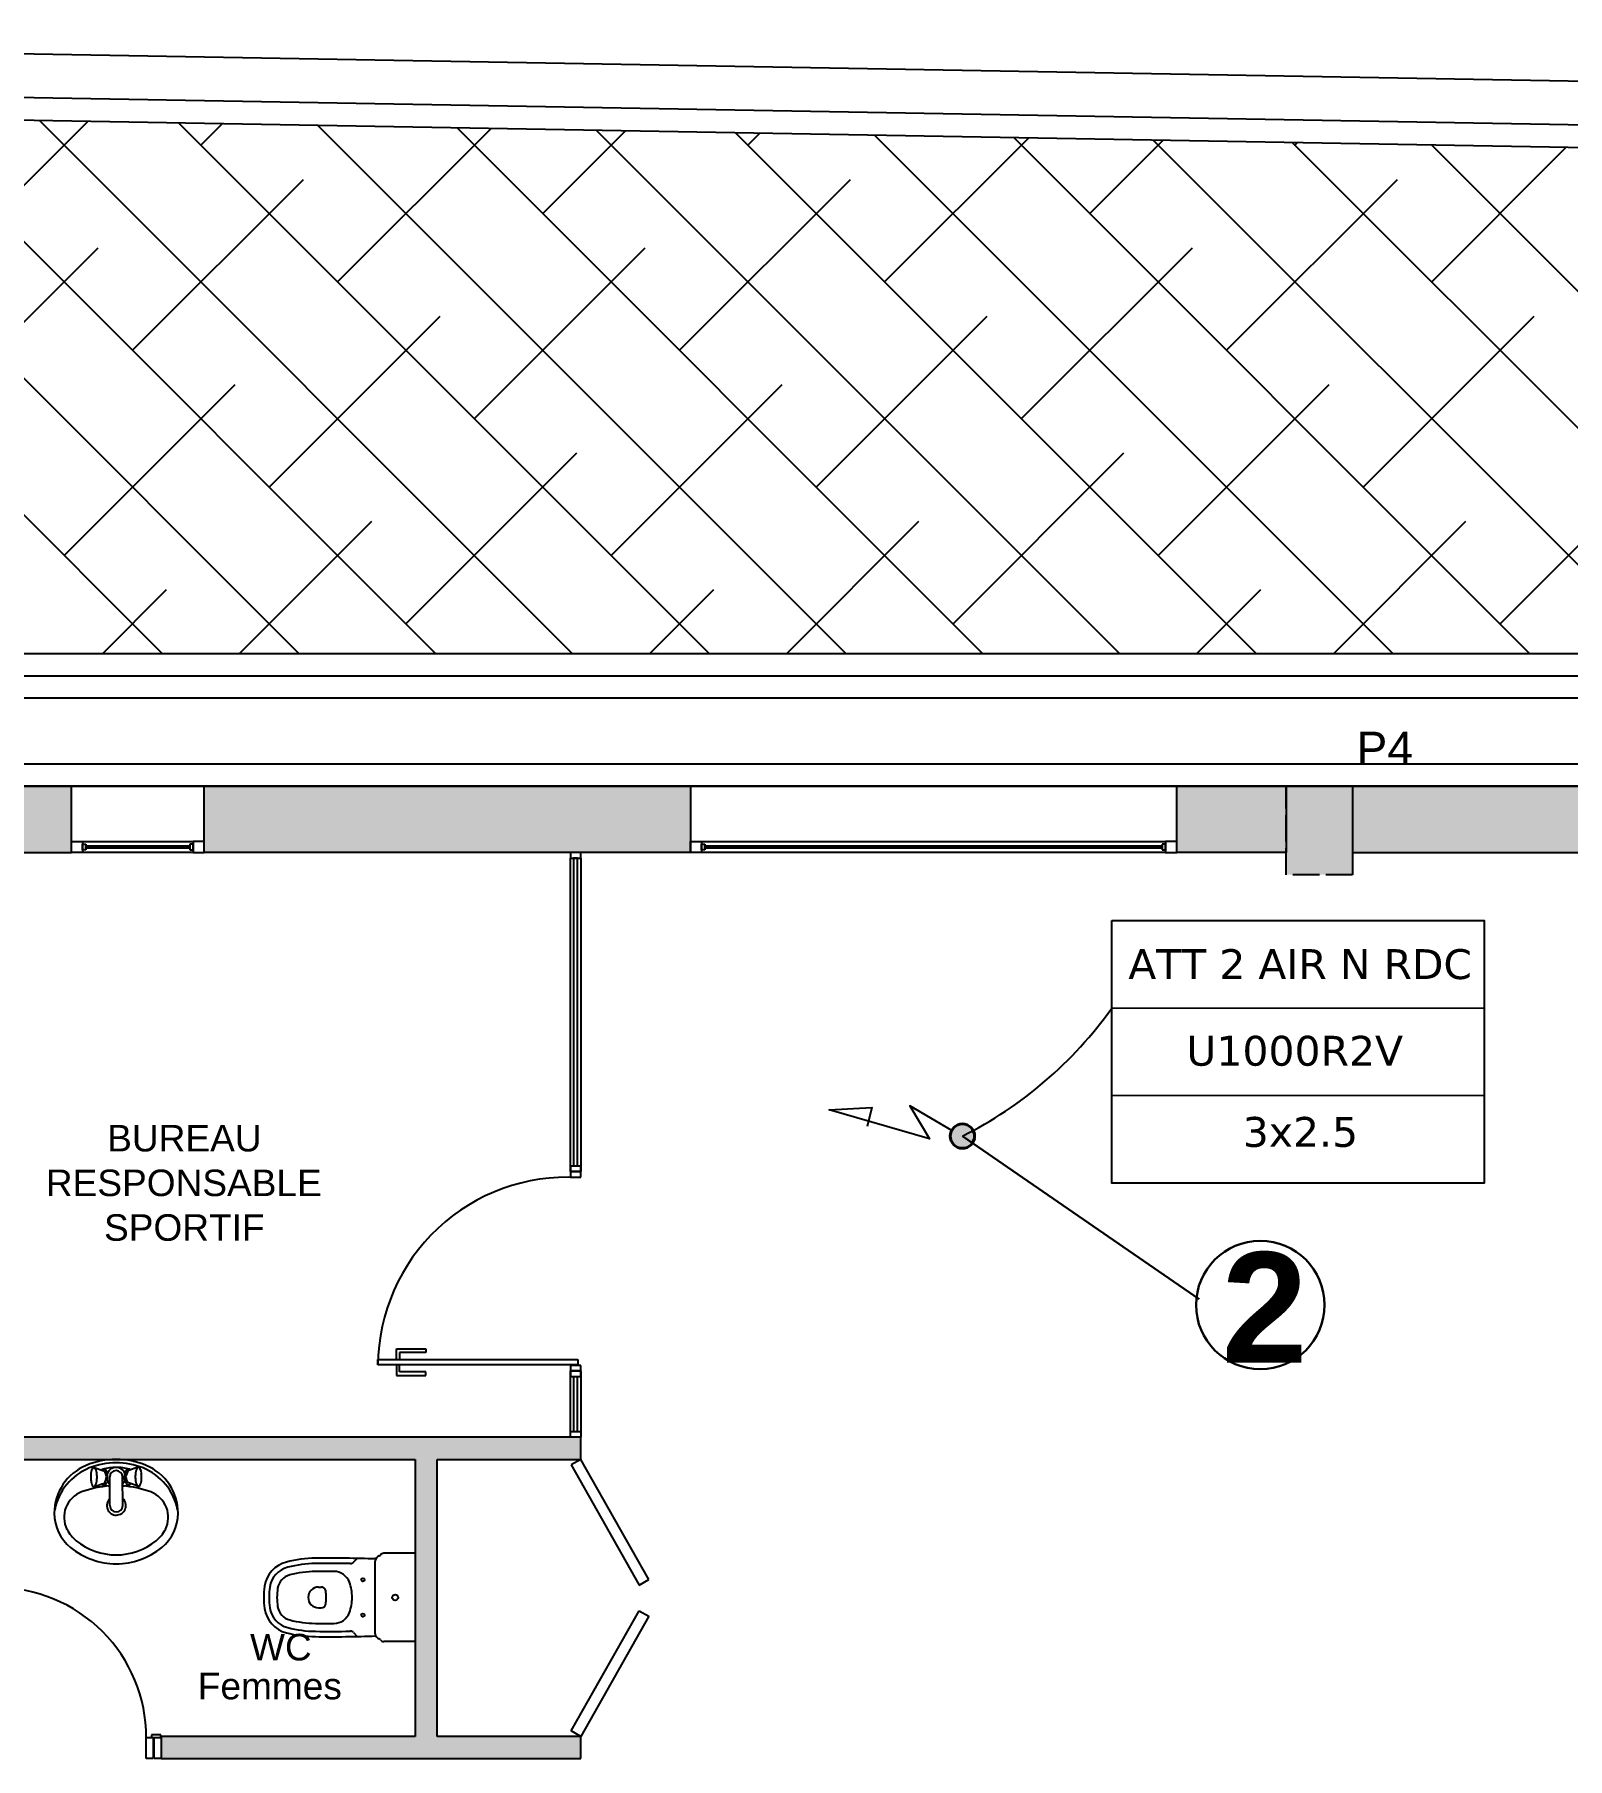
# Model space of a CAD drawing. Header units: millimetres. Extents: x 61345 to 69644, y 9491 to 29385.
# Drawn here: x 65835 to 66529, y 17962 to 18742 of the extents above; entities that cross this region are included whole.
import ezdxf
from ezdxf.enums import TextEntityAlignment as Align

# ---------------------------------------------------------------- set-up
doc = ezdxf.new("R2010")
doc.units = ezdxf.units.MM
for name, pattern in [('ACAD_ISO02W100', [15, 12, -3]), ('ACAD_ISO03W100', [30, 12, -18]), ('DASHED2', [0.375, 0.25, -0.125])]:
    doc.linetypes.add(name, pattern=pattern)
for name, color, linetype in [('ATT ELECTRIQUES', 3, 'Continuous'), ('FORCE', 3, 'Continuous'), ('Plan Archi', 8, 'Continuous')]:
    doc.layers.add(name, color=color, linetype=linetype)
doc.layers.add('G-ANNO-TEXT', color=231, linetype='Continuous', lineweight=9)
doc.layers.add('STRUCTURE POUTRES', color=5, linetype='ACAD_ISO03W100', lineweight=20)
doc.styles.add('ARIAL', font='arial.ttf')
doc.styles.add('Arial_I', font='ariali.ttf', dxfattribs={"height": 146.22545})
doc.styles.get("Standard").update_dxf_attribs({"font": 'arial.ttf'})
doc.styles.add('Verdana', font='verdana.ttf')

# ---------------------------------------------------------------- blocks, each defined once
blk = doc.blocks.new('alimentation electrique')
at = {"layer": 'FORCE', "lineweight": 50}
blk.add_hatch(color=1, dxfattribs=at).paths.add_polyline_path([(54.9, -36.5, 1), (41.3, -19.1, 1)])
at = {"color": 1, "linetype": 'ByBlock'}
blk.add_lwpolyline([(38.4, -22.6), (0.5, -0.3), (18.2, -30.1), (-72.5, -4), (-33.8, -1.9), (-38.2, -19.2)], dxfattribs=at)
at = {"layer": 'FORCE', "color": 1, "lineweight": 40}
blk.add_circle((48.1, -27.8), 11, dxfattribs=at)
blk = doc.blocks.new('ETIQ ECL')
at = {"color": 6, "linetype": 'ByBlock'}
blk.add_lwpolyline([(-28.09, 19.8), (28.09, 19.8), (28.09, -19.8), (-28.09, -19.8)], close=True, dxfattribs=at)
at = {"layer": 'STRUCTURE POUTRES', "color": 6, "linetype": 'ByBlock'}
for points in [[(-28.09, 19.8), (28.09, 19.8), (28.09, 6.6), (-28.09, 6.6)], [(-28.09, 6.6), (28.09, 6.6), (28.09, -6.6), (-28.09, -6.6)], [(-28.09, -6.6), (28.09, -6.6), (28.09, -19.8), (-28.09, -19.8)]]:
    blk.add_lwpolyline(points, close=True, dxfattribs=at)
at = {"layer": 'STRUCTURE POUTRES', "color": 6, "linetype": 'ByBlock', "style": 'Verdana'}
for tag, p in [('CIRCUIT', (0.33, 10.99)), ('CABLE', (-0.49, -2.08)), ('SECTION', (0.37, -14.32))]:
    blk.add_attdef(tag, text='', height=4.5, dxfattribs=at).set_placement(p, align=Align.CENTER)

msp = doc.modelspace()

# ---------------------------------------------------------------- hatches: boundary and pattern name
at = {"layer": 'Plan Archi'}
h = msp.add_hatch(color=256, dxfattribs=at)
h.dxf.hatch_style = 1
h.paths.add_polyline_path([(65799.19, 18402.3), (65799.19, 18372.3), (65852.01, 18372.3), (65852.01, 18402.3)])
h = msp.add_hatch(color=256, dxfattribs=at)
h.dxf.hatch_style = 1
h.paths.add_polyline_path([(65799.19, 18402.3), (65799.19, 18372.3), (65852.01, 18372.3), (65852.01, 18402.3)])
h = msp.add_hatch(color=256, dxfattribs=at)
h.dxf.hatch_style = 1
h.paths.add_polyline_path([(65912.01, 18372.3), (65912.01, 18402.3), (66132.01, 18402.3), (66132.01, 18372.3)])
h = msp.add_hatch(color=256, dxfattribs=at)
h.dxf.hatch_style = 1
h.paths.add_polyline_path([(66352.01, 18372.3), (66352.01, 18402.3), (66401.56, 18402.3), (66401.56, 18372.3)])
at = {"layer": 'Plan Archi', "linetype": 'ACAD_ISO02W100'}
msp.add_hatch(color=256, dxfattribs=at).paths.add_polyline_path([(66401.56, 18402.3), (66431.56, 18402.3), (66431.56, 18362.3), (66401.56, 18362.3)])
h = msp.add_hatch(color=256, dxfattribs=at)
h.dxf.hatch_style = 1
h.paths.add_polyline_path([(66401.56, 18402.3), (66431.56, 18402.3), (66431.56, 18362.3), (66401.56, 18362.3)])
at = {"layer": 'Plan Archi'}
h = msp.add_hatch(color=256, dxfattribs=at)
h.dxf.hatch_style = 1
h.paths.add_polyline_path([(66431.56, 18402.3), (66431.56, 18372.3), (67164.06, 18372.3), (67164.06, 18402.3)])
h = msp.add_hatch(color=256, dxfattribs=at)
h.dxf.hatch_style = 1
h.paths.add_polyline_path([(65892.55, 17962.41), (66082.46, 17962.41), (66082.46, 17972.41), (66017.46, 17972.41), (66017.46, 18097.77), (66082.46, 18097.77), (66082.46, 18107.77), (65799.19, 18107.77), (65799.19, 18097.77), (66007.46, 18097.77), (66007.46, 17972.41), (65892.55, 17972.41)])

# ---------------------------------------------------------------- linework, layer by layer
at = {"color": 5, "lineweight": 30}
msp.add_lwpolyline([(66362.24, 18170.23), (66255.07, 18244.01)], dxfattribs=at)
msp.add_circle((66389.83, 18167.61), 29.04, dxfattribs=at)
at = {"layer": 'ATT ELECTRIQUES', "color": 6, "linetype": 'ByBlock'}
msp.add_arc((66173.21, 18407.78), 183.09, 296.55948, 324.68501, dxfattribs=at)
at = {"layer": 'Plan Archi', "color": 0}
for p, q in [((65338.47, 18742.46), (67854.06, 18698.28)), ((67834.31, 18678.62), (65318.91, 18722.8))]:
    msp.add_line(p, q, dxfattribs=at)
at = {"layer": 'Plan Archi'}
for p, q in [((65309.12, 18712.97), (67824.43, 18668.79)), ((65648.41, 18707.01), (65893.12, 18462.3)), ((65711.38, 18705.91), (65955, 18462.3)), ((65774.36, 18704.8), (66016.87, 18462.3)), ((65817.71, 18661.45), (65859.57, 18703.31)), ((65837.34, 18703.7), (66078.74, 18462.3)), ((65900.32, 18702.59), (66140.61, 18462.3)), ((65910.52, 18692.39), (65920.37, 18702.24)), ((65963.3, 18701.48), (66202.48, 18462.3)), ((65972.39, 18630.51), (66041.98, 18700.1)), ((66026.28, 18700.38), (66264.36, 18462.3)), ((66065.2, 18661.45), (66102.78, 18699.03)), ((66089.25, 18699.27), (66326.23, 18462.3)), ((66152.23, 18698.16), (66388.1, 18462.3)), ((66158.01, 18692.39), (66163.59, 18697.96)), ((66215.21, 18697.06), (66449.97, 18462.3)), ((66219.88, 18630.51), (66285.2, 18695.83)), ((66278.19, 18695.95), (66511.84, 18462.3)), ((66312.69, 18661.45), (66346, 18694.76)), ((66341.17, 18694.85), (66573.71, 18462.3)), ((66404.14, 18693.74), (66635.59, 18462.3)), ((66405.5, 18692.39), (66406.8, 18693.69)), ((66467.12, 18692.63), (66697.46, 18462.3)), ((66467.37, 18630.51), (66528.41, 18691.56)), ((65879.59, 18599.58), (65956.93, 18676.92)), ((66127.07, 18599.58), (66204.41, 18676.92)), ((66374.56, 18599.58), (66451.9, 18676.92)), ((65786.78, 18568.64), (65864.12, 18645.98)), ((66034.27, 18568.64), (66111.61, 18645.98)), ((66281.75, 18568.64), (66359.09, 18645.98)), ((65941.46, 18537.71), (66018.8, 18615.05)), ((66188.95, 18537.71), (66266.28, 18615.05)), ((66436.43, 18537.71), (66513.77, 18615.05)), ((65848.65, 18506.77), (65925.99, 18584.11)), ((66096.14, 18506.77), (66173.48, 18584.11)), ((66343.62, 18506.77), (66420.96, 18584.11)), ((66003.33, 18475.83), (66080.67, 18553.17)), ((66250.82, 18475.83), (66328.16, 18553.17)), ((66498.3, 18475.83), (66575.64, 18553.17)), ((65927.92, 18462.3), (65987.86, 18522.24)), ((66175.41, 18462.3), (66235.35, 18522.24)), ((66422.89, 18462.3), (66482.84, 18522.24)), ((65866.05, 18462.3), (65895.05, 18491.3)), ((66113.53, 18462.3), (66142.54, 18491.3)), ((66361.02, 18462.3), (66390.03, 18491.3)), ((67640.08, 18462.3), (65174.18, 18462.3)), ((65174.18, 18452.3), (67630.08, 18452.3)), ((65184.18, 18442.3), (67620.08, 18442.3)), ((67590.08, 18412.3), (65184.18, 18412.3)), ((67580.08, 18402.3), (65174.18, 18402.3)), ((65852.01, 18402.3), (65799.19, 18402.3)), ((65852.01, 18372.3), (65852.01, 18402.3)), ((65912.01, 18402.3), (65852.01, 18402.3)), ((65912.01, 18372.3), (65912.01, 18402.3)), ((65912.01, 18402.3), (66132.01, 18402.3)), ((66132.01, 18402.3), (66132.01, 18372.3)), ((66352.01, 18402.3), (66132.01, 18402.3)), ((66352.01, 18372.3), (66352.01, 18402.3)), ((66352.01, 18402.3), (66401.56, 18402.3)), ((66401.56, 18402.3), (66401.56, 18372.3)), ((66431.56, 18402.3), (66431.56, 18372.3)), ((67164.06, 18402.3), (66431.56, 18402.3)), ((65799.19, 18372.3), (65852.01, 18372.3)), ((65852.01, 18377.3), (65857.01, 18377.3)), ((65852.01, 18372.3), (65852.01, 18377.3)), ((65857.01, 18372.3), (65852.01, 18372.3)), ((65857.01, 18377.3), (65907.01, 18377.3)), ((65857.01, 18377.3), (65857.01, 18372.3)), ((65857.01, 18376.05), (65858.51, 18376.05)), ((65857.01, 18373.55), (65857.01, 18376.05)), ((65858.51, 18373.55), (65857.01, 18373.55)), ((65907.01, 18372.3), (65857.01, 18372.3)), ((65858.51, 18376.05), (65858.51, 18373.55)), ((65858.51, 18374.3), (65858.51, 18375.3)), ((65858.51, 18375.3), (65905.51, 18375.3)), ((65905.51, 18374.3), (65858.51, 18374.3)), ((65907.01, 18376.05), (65905.51, 18376.05)), ((65905.51, 18376.05), (65905.51, 18373.55)), ((65905.51, 18375.3), (65905.51, 18374.3)), ((65905.51, 18373.55), (65907.01, 18373.55)), ((65912.01, 18377.3), (65907.01, 18377.3)), ((65907.01, 18377.3), (65907.01, 18372.3)), ((65907.01, 18373.55), (65907.01, 18376.05)), ((65907.01, 18372.3), (65912.01, 18372.3)), ((65912.01, 18372.3), (65912.01, 18377.3)), ((66132.01, 18372.3), (65912.01, 18372.3)), ((66082.46, 18372.3), (66077.7, 18372.3)), ((66077.7, 18372.3), (66077.7, 18369.77)), ((66082.46, 18369.77), (66082.46, 18372.3)), ((66132.01, 18377.3), (66137.01, 18377.3)), ((66132.01, 18372.3), (66132.01, 18377.3)), ((66137.01, 18372.3), (66132.01, 18372.3)), ((66137.01, 18377.3), (66347.01, 18377.3)), ((66137.01, 18377.3), (66137.01, 18372.3)), ((66137.01, 18376.05), (66138.51, 18376.05)), ((66137.01, 18373.55), (66137.01, 18376.05)), ((66138.51, 18373.55), (66137.01, 18373.55)), ((66347.01, 18372.3), (66137.01, 18372.3)), ((66138.51, 18376.05), (66138.51, 18373.55)), ((66138.51, 18374.3), (66138.51, 18375.3)), ((66138.51, 18375.3), (66345.51, 18375.3)), ((66345.51, 18374.3), (66138.51, 18374.3)), ((66347.01, 18376.05), (66345.51, 18376.05)), ((66345.51, 18376.05), (66345.51, 18373.55)), ((66345.51, 18375.3), (66345.51, 18374.3)), ((66345.51, 18373.55), (66347.01, 18373.55)), ((66352.01, 18377.3), (66347.01, 18377.3)), ((66347.01, 18377.3), (66347.01, 18372.3)), ((66347.01, 18373.55), (66347.01, 18376.05)), ((66347.01, 18372.3), (66352.01, 18372.3)), ((66352.01, 18372.3), (66352.01, 18377.3)), ((66401.56, 18372.3), (66352.01, 18372.3)), ((66431.56, 18372.3), (67164.06, 18372.3)), ((66077.7, 18227.95), (66077.7, 18369.77)), ((66077.7, 18369.77), (66082.46, 18369.77)), ((66080.97, 18369.77), (66079.18, 18369.77)), ((66079.18, 18369.77), (66079.18, 18230.48)), ((66080.97, 18230.48), (66080.97, 18369.77)), ((66082.46, 18369.77), (66082.46, 18227.95)), ((66082.46, 18230.48), (66077.7, 18230.48)), ((66077.7, 18230.48), (66077.7, 18227.95)), ((66082.46, 18227.95), (66082.46, 18230.48)), ((66077.7, 18227.95), (66082.46, 18227.95)), ((66082.46, 18227.95), (66077.7, 18227.95)), ((66077.7, 18227.95), (66077.7, 18225.42)), ((66077.7, 18225.42), (66082.46, 18225.42)), ((66082.46, 18225.42), (66082.46, 18227.95)), ((65999, 18147.81), (66012.36, 18147.81)), ((65999, 18143.09), (65999, 18147.81)), ((66012.36, 18146.1), (66000.41, 18146.1)), ((66000.41, 18146.1), (66000.41, 18142.99)), ((66012.36, 18147.81), (66012.36, 18146.1)), ((65990.65, 18142.89), (66081.1, 18142.89)), ((65990.65, 18140.6), (65990.65, 18142.89)), ((65990.65, 18142.89), (65990.65, 18140.6)), ((66081.1, 18140.6), (65990.65, 18140.6)), ((65999, 18140.4), (65999, 18135.67)), ((66000.41, 18137.38), (66000.41, 18140.5)), ((66012.36, 18137.38), (66000.41, 18137.38)), ((66012.36, 18135.67), (66012.36, 18137.38)), ((66082.46, 18140.3), (66077.7, 18140.3)), ((66077.7, 18140.3), (66077.7, 18137.77)), ((66077.7, 18107.77), (66077.7, 18137.77)), ((66077.7, 18137.77), (66082.46, 18137.77)), ((66082.46, 18137.77), (66077.7, 18137.77)), ((66077.7, 18137.77), (66077.7, 18135.25)), ((66081.1, 18142.89), (66081.1, 18140.6)), ((66082.46, 18137.77), (66082.46, 18140.3)), ((66082.46, 18137.77), (66082.46, 18107.77)), ((66082.46, 18135.25), (66082.46, 18137.77)), ((65999, 18135.67), (66012.36, 18135.67)), ((66077.7, 18135.25), (66082.46, 18135.25)), ((66079.18, 18135.25), (66079.18, 18110.3)), ((66080.97, 18110.3), (66080.97, 18135.25)), ((66082.46, 18107.77), (65799.19, 18107.77)), ((66077.7, 18107.77), (66077.7, 18110.3)), ((66077.7, 18110.3), (66082.46, 18110.3)), ((66082.46, 18107.77), (66077.7, 18107.77)), ((66079.18, 18110.3), (66080.97, 18110.3)), ((66082.46, 18110.3), (66082.46, 18107.77)), ((66082.46, 18097.77), (66082.46, 18107.77)), ((65799.19, 18097.77), (66007.46, 18097.77)), ((66007.46, 18097.77), (66007.46, 17972.41)), ((66017.46, 17972.41), (66017.46, 18097.77)), ((66017.46, 18097.77), (66082.46, 18097.77)), ((66082.46, 18097.77), (66078.1, 18095.32)), ((66113.16, 18043.37), (66082.46, 18097.77)), ((66078.1, 18095.32), (66108.81, 18040.91)), ((65979.56, 18051.19), (65981.31, 18052.94)), ((65989.46, 18018.9), (65989.46, 18051.7)), ((66007.46, 18055.3), (65993.36, 18055.3)), ((66007.46, 18055.3), (66007.46, 18015.3)), ((66108.81, 18040.91), (66113.16, 18043.37)), ((65963.76, 18040), (65965.03, 18040)), ((65963.76, 18030.6), (65965.03, 18030.6)), ((66078.1, 17974.87), (66108.81, 18029.28)), ((66108.81, 18029.28), (66113.16, 18026.82)), ((65979.56, 18019.41), (65981.31, 18017.66)), ((66113.16, 18026.82), (66082.46, 17972.41)), ((66007.46, 18015.3), (65993.36, 18015.3)), ((65892.4, 17973.14), (65888.23, 17973.14)), ((65888.23, 17973.14), (65888.23, 17971.95)), ((65892.4, 17971.95), (65892.4, 17973.14)), ((66007.46, 17972.41), (65892.55, 17972.41)), ((65892.55, 17972.41), (65892.55, 17962.41)), ((66082.46, 17972.41), (66017.46, 17972.41)), ((66082.46, 17972.41), (66078.1, 17974.87)), ((66082.46, 17962.41), (66082.46, 17972.41)), ((65885.84, 17962.41), (65885.84, 17971.95)), ((65885.84, 17971.95), (65888.97, 17971.95)), ((65888.23, 17971.95), (65892.4, 17971.95)), ((65888.97, 17971.95), (65888.97, 17962.41)), ((65889.42, 17962.41), (65889.42, 17971.95)), ((65889.42, 17971.95), (65892.55, 17971.95)), ((65892.55, 17971.95), (65892.55, 17962.41)), ((65888.97, 17962.41), (65885.84, 17962.41)), ((65892.55, 17962.41), (65889.42, 17962.41)), ((65892.55, 17962.41), (66082.46, 17962.41))]:
    msp.add_line(p, q, dxfattribs=at)
at = {"layer": 'Plan Archi', "linetype": 'DASHED2'}
msp.add_line((65164.18, 18402.3), (67580.08, 18402.3), dxfattribs=at)
at = {"layer": 'Plan Archi', "linetype": 'ACAD_ISO02W100'}
for p, q in [((66401.56, 18402.3), (66431.56, 18402.3)), ((66401.56, 18362.3), (66401.56, 18402.3)), ((66431.56, 18402.3), (66431.56, 18362.3)), ((66431.56, 18362.3), (66401.56, 18362.3))]:
    msp.add_line(p, q, dxfattribs=at)
at = {"layer": 'Plan Archi', "linetype": 'Continuous'}
for p, q in [((65862.33, 18094.06), (65866.68, 18092.54)), ((65868.29, 18088.03), (65868.27, 18091.56)), ((65869.42, 18076.84), (65869.34, 18089.8)), ((65875.18, 18076.87), (65875.1, 18089.83)), ((65876.17, 18088.07), (65876.15, 18091.6)), ((65882.06, 18094.18), (65877.89, 18092.66)), ((65862.39, 18085.45), (65866.72, 18087.03)), ((65882.11, 18085.57), (65877.75, 18087.1))]:
    msp.add_line(p, q, dxfattribs=at)
at = {"layer": 'Plan Archi'}
for centre, radius in [((65983.86, 18043.3), 0.75), ((65998.46, 18035.3), 1.35), ((65998.46, 18035.3), 1.35), ((65983.86, 18027.3), 0.75)]:
    msp.add_circle(centre, radius, dxfattribs=at)
for centre, radius, start, end in [((66076.34, 18139.73), 85.7, 86.81694, 179.42073), ((65872.22, 18062.62), 35.15, 90, 112.71441), ((65872.22, 18062.62), 35.15, 67.28559, 90), ((65867.72, 18073.37), 23.5, 112.71441, 180), ((65869.8, 18070.01), 25.8, 112.17926, 169.00325), ((65872.22, 18062.62), 33.55, 90, 111.25325), ((65863.85, 18089.77), 3.96, 316.34531, 44.34721), ((65872.22, 18062.62), 33.55, 68.74675, 90), ((65880.49, 18089.82), 4.68, 132.34434, 224.78973), ((65880.49, 18089.82), 3.85, 132.34434, 224.78973), ((65874.65, 18070.01), 25.8, 10.99675, 67.82074), ((65876.72, 18073.37), 23.5, 0, 67.28559), ((65860.79, 18071.62), 12.15, 110.35846, 207.06899), ((65872.22, 18040.82), 45, 93.64031, 110.35846), ((65872.22, 18040.82), 45, 69.64154, 86.29908), ((65883.65, 18071.62), 12.15, 332.93101, 69.64154), ((65864.22, 18073.37), 20, 180, 230.91709), ((65864.22, 18073.37), 16, 207.069, 230.91709), ((65880.22, 18073.37), 16, 309.08291, 332.931), ((65880.22, 18073.37), 20, 309.08291, 0), ((65872.22, 18083.22), 28.69, 230.91709, 270), ((65872.22, 18083.22), 28.69, 270, 309.08291), ((65872.22, 18083.22), 32.69, 230.91709, 270), ((65872.22, 18083.22), 32.69, 270, 309.08291), ((65952.59, 18038.3), 13.4, 104.53948, 171.18382), ((65963.03, 17998.04), 55, 90.70946, 104.53949), ((65963.03, 17998.04), 52.6, 90.70946, 104.53949), ((65969.16, 17503.07), 550, 87.86383, 90.70946), ((65969.16, 17503.07), 547.6, 89.06363, 90.70946), ((65978.14, 18052.6), 2, 269.06363, 315), ((65991.96, 18051.7), 2.5, 106.21522, 180), ((65990.98, 18055.06), 1, 286.21522, 325.06276), ((65993.36, 18053.4), 1.9, 90, 145.06276), ((65952.59, 18038.3), 11, 104.53948, 171.18382), ((65952.59, 18038.3), 7.4, 104.53948, 171.18382), ((65963.03, 17998.04), 49, 90.70946, 104.53949), ((65969.16, 17503.07), 544, 89.8352, 90.70946), ((65970.7, 18039.57), 7.5, 19.98399, 89.8352), ((65818.13, 17971.98), 67.71, 359.97071, 90.07074), ((65971.96, 18035.3), 33, 171.18382, 180), ((65971.96, 18035.3), 33, 180, 188.81618), ((65971.96, 18035.3), 30.6, 171.18382, 180), ((65971.96, 18035.3), 30.6, 180, 188.81618), ((65971.96, 18035.3), 27, 171.18382, 180), ((65971.96, 18035.3), 27, 180, 188.81618), ((65963.76, 18035.3), 4.7, 90, 180), ((65963.76, 18035.3), 4.7, 180, 270), ((65965.03, 18038), 2, 9.71515, 90), ((65949.26, 18035.3), 18, 0, 9.71515), ((65949.26, 18035.3), 18, 350.28485, 0), ((65958.96, 18035.3), 20, 0, 19.98399), ((65958.96, 18035.3), 20, 340.01601, 0), ((65952.59, 18032.29), 13.4, 188.81618, 255.46052), ((65952.59, 18032.29), 11, 188.81618, 255.46052), ((65952.59, 18032.29), 7.4, 188.81618, 255.46052), ((65965.03, 18032.6), 2, 270, 350.28485), ((65970.7, 18031.03), 7.5, 270.1648, 340.01601), ((65963.03, 18072.56), 55, 255.46051, 269.29054), ((65963.03, 18072.56), 52.6, 255.46051, 269.29054), ((65963.03, 18072.56), 49, 255.46051, 269.29054), ((65969.16, 18567.52), 547.6, 269.29054, 270.93637), ((65969.16, 18567.52), 544, 269.29054, 270.1648), ((65978.14, 18018), 2, 45, 90.93637), ((65969.16, 18567.52), 550, 269.29054, 272.13617), ((65991.96, 18018.9), 2.5, 180, 253.78478), ((65990.98, 18015.54), 1, 34.93724, 73.78478), ((65993.36, 18017.2), 1.9, 214.93724, 270)]:
    msp.add_arc(centre, radius, start, end, dxfattribs=at)
at = {"layer": 'Plan Archi', "linetype": 'Continuous'}
for centre, radius, start, end in [((65873.36, 18089.88), 12.65, 172.46146, 180.42286), ((65873.33, 18089.76), 12.62, 180.25884, 188.2419), ((65867.88, 18090.61), 7.13, 161.91491, 172.44359), ((65864.31, 18091.77), 3.37, 141.50707, 161.85205), ((65862.12, 18093.52), 0.568, 90.32168, 141.72448), ((65862.18, 18093.63), 0.456, 39.25401, 98.58427), ((65859.82, 18091.71), 3.51, 18.6937, 39.14804), ((65856.39, 18090.54), 7.13, 8.24894, 18.77761), ((65850.39, 18089.69), 13.18, 0.50827, 8.15131), ((65850.43, 18089.68), 13.14, 352.53017, 0.1953), ((65866.45, 18091.84), 1.44, 92.04331, 129.97163), ((65872.74, 18069.76), 24.4, 91.32719, 105.66128), ((65866.51, 18091.99), 1.29, 50.60961, 94.72011), ((65865.63, 18090.9), 2.69, 26.6619, 51.00341), ((65900.39, 18100.02), 33.22, 193.75092, 194.7696), ((65872.22, 18089.82), 4.32, 90.33326, 156.2947), ((65872.22, 18089.81), 2.88, 90.36882, 180.29943), ((65872.22, 18089.82), 4.32, 24.39783, 90.35926), ((65872.22, 18089.81), 2.88, 0.3931, 90.32371), ((65871.94, 18069.75), 24.4, 75.03125, 89.36533), ((65900.39, 18100.02), 25.66, 198.13955, 199.16053), ((65878.79, 18090.98), 2.69, 129.68912, 154.03063), ((65877.91, 18092.06), 1.29, 85.97241, 130.08292), ((65877.96, 18091.91), 1.44, 50.72089, 88.64922), ((65900.39, 18100.02), 22.62, 198.02156, 198.03416), ((65894.05, 18089.96), 13.18, 172.54122, 180.18426), ((65894.01, 18089.94), 13.14, 180.49722, 188.16235), ((65888.04, 18090.73), 7.13, 161.91491, 172.44359), ((65884.6, 18091.86), 3.51, 141.54449, 161.99883), ((65882.21, 18093.76), 0.456, 82.10826, 141.43851), ((65882.28, 18093.64), 0.568, 38.96805, 90.37084), ((65880.11, 18091.87), 3.37, 18.84048, 39.18546), ((65876.55, 18090.66), 7.13, 8.24894, 18.77761), ((65871.08, 18089.87), 12.65, 0.26966, 8.23107), ((65871.11, 18089.75), 12.62, 352.45063, 0.43369), ((65867.87, 18088.97), 7.11, 188.21726, 198.78495), ((65864.33, 18087.77), 3.37, 198.84048, 219.18546), ((65862.16, 18086), 0.568, 218.96805, 270.37084), ((65862.23, 18085.88), 0.456, 262.10826, 321.43851), ((65859.81, 18087.79), 3.54, 321.65106, 341.89225), ((65856.42, 18088.9), 7.11, 341.90758, 352.47527), ((65907.43, 18102.58), 46.64, 201.06244, 201.07035), ((65866.27, 18088.1), 1.78, 230.64579, 268.86451), ((65872.52, 18109.81), 24.32, 255.02416, 262.55005), ((65866.54, 18087.56), 1.28, 265.76294, 310.15474), ((65865.63, 18088.67), 2.71, 309.81337, 333.9831), ((65900.39, 18100.02), 34.27, 200.48998, 201.2149), ((65872.19, 18089.79), 4.28, 204.3058, 228.73667), ((65872.25, 18089.79), 4.28, 311.95586, 336.38673), ((65871.65, 18110.12), 24.64, 278.11332, 285.632), ((65877.99, 18087.78), 1.43, 271.82802, 310.04674), ((65888.03, 18089.09), 7.11, 188.21726, 198.78495), ((65884.66, 18087.94), 3.54, 198.80027, 219.04146), ((65882.26, 18086), 0.456, 219.25401, 278.58427), ((65882.32, 18086.12), 0.568, 270.32168, 321.72448), ((65880.13, 18087.86), 3.37, 321.50707, 341.85205), ((65876.58, 18089.02), 7.11, 341.90758, 352.47527), ((65872.3, 18076.86), 4.32, 132.17872, 270.33377), ((65872.3, 18076.86), 2.88, 180.3931, 270.32371), ((65872.3, 18076.86), 2.88, 270.36882, 0.29943), ((65872.3, 18076.86), 4.32, 270.35876, 48.51381)]:
    msp.add_arc(centre, radius, start, end, dxfattribs=at)

# ---------------------------------------------------------------- block references
at = {"layer": 'ATT ELECTRIQUES', "color": 6, "linetype": 'ByBlock', "xscale": 3, "yscale": 3, "zscale": 3}
msp.add_blockref('ETIQ ECL', (66406.88, 18282.14), dxfattribs=at).add_auto_attribs({'SECTION': '3x2.5', 'CABLE': 'U1000R2V', 'CIRCUIT': 'ATT 2 AIR N RDC'})
at = {"layer": 'ATT ELECTRIQUES', "xscale": 0.5, "yscale": 0.5, "zscale": 0.5}
msp.add_blockref('alimentation electrique', (66231.03, 18257.91), dxfattribs=at)

# ---------------------------------------------------------------- texts
at = {"layer": 'G-ANNO-TEXT', "color": 0, "insert": (66372.33, 18191.47), "char_height": 50, "width": 84.1772, "attachment_point": 1, "style": 'Arial_I'}
msp.add_mtext('{\\fArial|b1|i0|c0|p34;\\C1;2}', dxfattribs=at)
at = {"layer": 'Plan Archi', "linetype": 'ByBlock', "style": 'ARIAL'}
msp.add_text('P4', height=15, dxfattribs=at).set_placement((66433.33, 18412))
at = {"layer": 'Plan Archi', "linetype": 'ByBlock'}
for s, p in [('BUREAU', (65868.16, 18237.09)), ('RESPONSABLE', (65840.4, 18216.88)), ('SPORTIF', (65866.72, 18196.67))]:
    msp.add_text(s, height=12, rotation=360, dxfattribs=at).set_placement(p)
at = {"layer": 'Plan Archi'}
for s, p in [('WC', (65932.76, 18006.81)), ('Femmes', (65909.14, 17989.19))]:
    msp.add_text(s, height=12, dxfattribs=at).set_placement(p)

doc.saveas('drawing.dxf')
